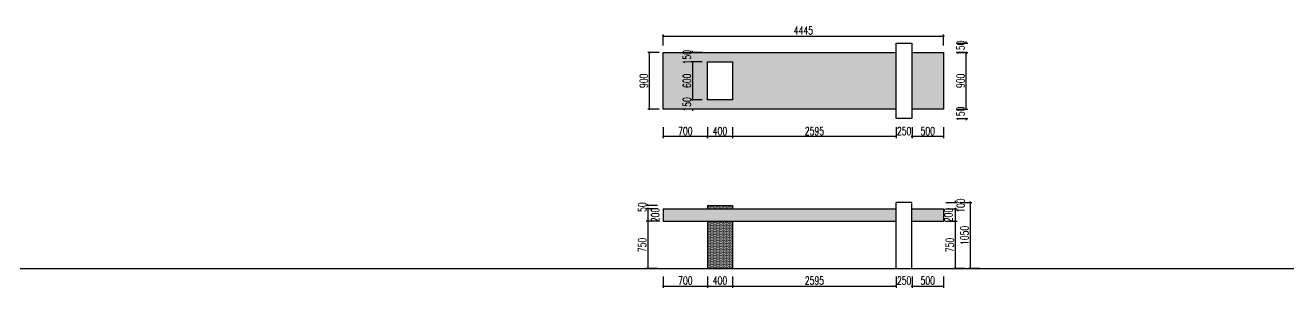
# Model space of a CAD drawing. Header units: millimetres. Extents: x 5625199 to 7433318, y -3316392 to -2552493.
# Drawn here: x 5970955 to 5990998, y -2700034 to -2695862 of the extents above; entities that cross this region are included whole.
import ezdxf

# ---------------------------------------------------------------- set-up
doc = ezdxf.new("R2010")
doc.units = ezdxf.units.MM
doc.header["$PDMODE"] = 35
doc.header["$PDSIZE"] = -10
doc.layers.add('155', color=155, linetype='Continuous')
doc.layers.add('PL-活动家具', color=15, linetype='Continuous')
doc.styles.add('标注-尺寸', font='simplex.shx', dxfattribs={"width": 0.7})
doc.dimstyles.new('MS55', dxfattribs={"dimscale": 0, "dimtxt": 5, "dimasz": 1, "dimexe": 1, "dimexo": 0.8, "dimgap": 1, "dimtad": 1, "dimdec": 0, "dimrnd": 5, "dimdsep": 46, "dimtxsty": '标注-尺寸', "dimblk": 'ARCHTICK', "dimcen": 0, "dimdle": 0.5, "dimclrd": 256, "dimclre": 256, "dimclrt": 50, "dimadec": 0, "dimazin": 0, "dimtfac": 1, "dimtdec": 0, "dimtix": 1, "dimtofl": 0, "dimtmove": 2, "dimatfit": 3, "dimldrblk": 'jt2', "dimfxl": 6, "dimfxlon": 1, "dimtvp": 1, "dimtolj": 1, "dimtzin": 0, "dimarcsym": 0})

# ---------------------------------------------------------------- blocks, each defined once
blk = doc.blocks.new('_ArchTick')
at = {"color": 0, "linetype": 'ByBlock', "const_width": 0.4}
blk.add_lwpolyline([(-0.5, -0.5), (0.5, 0.5)], dxfattribs=at)
blk = doc.blocks.new('*D1007')
at = {"layer": '155', "lineweight": -2, "ltscale": 500, "transparency": 16777216}
for p, q in [((5981064, -2700009), (5981789, -2700009)), ((5981076, -2699857), (5981076, -2700034)), ((5981776, -2699857), (5981776, -2700034))]:
    blk.add_line(p, q, dxfattribs=at)
at = {"layer": 'Defpoints', "color": 0, "transparency": 16777216}
for p in [(5981076, -2698978), (5981776, -2698978), (5981776, -2700009)]:
    blk.add_point(p, dxfattribs=at)
at = {"layer": '155', "linetype": 'ByBlock', "lineweight": -2, "transparency": 16777216, "xscale": 25.38238721124039, "yscale": 25.38238721124039, "zscale": 25.38238721124039, "rotation": 180}
blk.add_blockref('_ArchTick', (5981076, -2700009), dxfattribs=at)
at = {"layer": '155', "linetype": 'ByBlock', "lineweight": -2, "transparency": 16777216, "xscale": 25.38238721124039, "yscale": 25.38238721124039, "zscale": 25.38238721124039}
blk.add_blockref('_ArchTick', (5981776, -2700009), dxfattribs=at)
at = {"layer": '155', "color": 50, "ltscale": 500, "transparency": 16777216, "insert": (5981426, -2699920), "char_height": 126.9, "attachment_point": 5, "style": '标注-尺寸'}
blk.add_mtext('\\A1;700', dxfattribs=at)
blk = doc.blocks.new('jt2')
at = {"ltscale": 0.1}
blk.add_line((0, 0), (-1, 0), dxfattribs=at)
at = {"color": 6, "ltscale": 0.1}
blk.add_lwpolyline([(-1.22, 1.26), (-0.72, 1.5), (0.02, 0), (-0.72, -1.5), (-1.22, -1.26), (0, 0), (-1.22, 1.26)], dxfattribs=at)
blk = doc.blocks.new('*D1008')
at = {"layer": '155', "lineweight": -2, "ltscale": 500, "transparency": 16777216}
for p, q in [((5981764, -2700009), (5982189, -2700009)), ((5981776, -2699857), (5981776, -2700034)), ((5982176, -2699857), (5982176, -2700034))]:
    blk.add_line(p, q, dxfattribs=at)
at = {"layer": 'Defpoints', "color": 0, "transparency": 16777216}
for p in [(5981776, -2698978), (5982176, -2699728), (5982176, -2700009)]:
    blk.add_point(p, dxfattribs=at)
at = {"layer": '155', "linetype": 'ByBlock', "lineweight": -2, "transparency": 16777216, "xscale": 25.38238721124039, "yscale": 25.38238721124039, "zscale": 25.38238721124039, "rotation": 180}
blk.add_blockref('_ArchTick', (5981776, -2700009), dxfattribs=at)
at = {"layer": '155', "linetype": 'ByBlock', "lineweight": -2, "transparency": 16777216, "xscale": 25.38238721124039, "yscale": 25.38238721124039, "zscale": 25.38238721124039}
blk.add_blockref('_ArchTick', (5982176, -2700009), dxfattribs=at)
at = {"layer": '155', "color": 50, "ltscale": 500, "transparency": 16777216, "insert": (5981976, -2699920), "char_height": 126.9, "attachment_point": 5, "style": '标注-尺寸'}
blk.add_mtext('\\A1;400', dxfattribs=at)
blk = doc.blocks.new('*D1009')
at = {"layer": '155', "lineweight": -2, "ltscale": 500, "transparency": 16777216}
for p, q in [((5982164, -2700009), (5984784, -2700009)), ((5982176, -2699857), (5982176, -2700034)), ((5984772, -2699857), (5984772, -2700034))]:
    blk.add_line(p, q, dxfattribs=at)
at = {"layer": 'Defpoints', "color": 0, "transparency": 16777216}
for p in [(5982176, -2699728), (5984772, -2699728), (5984772, -2700009)]:
    blk.add_point(p, dxfattribs=at)
at = {"layer": '155', "linetype": 'ByBlock', "lineweight": -2, "transparency": 16777216, "xscale": 25.38238721124039, "yscale": 25.38238721124039, "zscale": 25.38238721124039, "rotation": 180}
blk.add_blockref('_ArchTick', (5982176, -2700009), dxfattribs=at)
at = {"layer": '155', "linetype": 'ByBlock', "lineweight": -2, "transparency": 16777216, "xscale": 25.38238721124039, "yscale": 25.38238721124039, "zscale": 25.38238721124039}
blk.add_blockref('_ArchTick', (5984772, -2700009), dxfattribs=at)
at = {"layer": '155', "color": 50, "ltscale": 500, "transparency": 16777216, "insert": (5983474, -2699920), "char_height": 126.9, "attachment_point": 5, "style": '标注-尺寸'}
blk.add_mtext('\\A1;2595', dxfattribs=at)
blk = doc.blocks.new('*D1010')
at = {"layer": '155', "lineweight": -2, "ltscale": 500, "transparency": 16777216}
for p, q in [((5984772, -2700009), (5984746, -2700009)), ((5984772, -2699857), (5984772, -2700034)), ((5985022, -2699857), (5985022, -2700034)), ((5985022, -2700009), (5985047, -2700009))]:
    blk.add_line(p, q, dxfattribs=at)
at = {"layer": 'Defpoints', "color": 0, "transparency": 16777216}
for p in [(5984772, -2699728), (5985022, -2699728), (5985022, -2700009)]:
    blk.add_point(p, dxfattribs=at)
at = {"layer": '155', "linetype": 'ByBlock', "lineweight": -2, "transparency": 16777216, "xscale": 25.38238721124039, "yscale": 25.38238721124039, "zscale": 25.38238721124039}
blk.add_blockref('_ArchTick', (5984772, -2700009), dxfattribs=at)
at = {"layer": '155', "linetype": 'ByBlock', "lineweight": -2, "transparency": 16777216, "xscale": 25.38238721124039, "yscale": 25.38238721124039, "zscale": 25.38238721124039, "rotation": 180}
blk.add_blockref('_ArchTick', (5985022, -2700009), dxfattribs=at)
at = {"layer": '155', "color": 50, "ltscale": 500, "transparency": 16777216, "insert": (5984897, -2699920), "char_height": 126.9, "attachment_point": 5, "style": '标注-尺寸'}
blk.add_mtext('\\A1;250', dxfattribs=at)
blk = doc.blocks.new('*D1011')
at = {"layer": '155', "lineweight": -2, "ltscale": 500, "transparency": 16777216}
for p, q in [((5985009, -2700009), (5985534, -2700009)), ((5985022, -2699857), (5985022, -2700034)), ((5985522, -2699857), (5985522, -2700034))]:
    blk.add_line(p, q, dxfattribs=at)
at = {"layer": 'Defpoints', "color": 0, "transparency": 16777216}
for p in [(5985522, -2698978), (5985022, -2699728), (5985522, -2700009)]:
    blk.add_point(p, dxfattribs=at)
at = {"layer": '155', "linetype": 'ByBlock', "lineweight": -2, "transparency": 16777216, "xscale": 25.38238721124039, "yscale": 25.38238721124039, "zscale": 25.38238721124039, "rotation": 180}
blk.add_blockref('_ArchTick', (5985022, -2700009), dxfattribs=at)
at = {"layer": '155', "linetype": 'ByBlock', "lineweight": -2, "transparency": 16777216, "xscale": 25.38238721124039, "yscale": 25.38238721124039, "zscale": 25.38238721124039}
blk.add_blockref('_ArchTick', (5985522, -2700009), dxfattribs=at)
at = {"layer": '155', "color": 50, "ltscale": 500, "transparency": 16777216, "insert": (5985272, -2699920), "char_height": 126.9, "attachment_point": 5, "style": '标注-尺寸'}
blk.add_mtext('\\A1;500', dxfattribs=at)
blk = doc.blocks.new('*D1012')
at = {"layer": '155', "lineweight": -2, "ltscale": 500, "transparency": 16777216}
for p, q in [((5985559, -2698978), (5985737, -2698978)), ((5985712, -2699741), (5985712, -2698965)), ((5985864, -2699728), (5985686, -2699728))]:
    blk.add_line(p, q, dxfattribs=at)
at = {"layer": 'Defpoints', "color": 0, "transparency": 16777216}
for p in [(5985272, -2698978), (5985712, -2698978), (5994614, -2699728)]:
    blk.add_point(p, dxfattribs=at)
at = {"layer": '155', "linetype": 'ByBlock', "lineweight": -2, "transparency": 16777216, "xscale": 25.38238721124039, "yscale": 25.38238721124039, "zscale": 25.38238721124039}
for p, rotation in [((5985712, -2698978), 90), ((5985712, -2699728), 270)]:
    blk.add_blockref('_ArchTick', p, dxfattribs=dict(at, rotation=rotation))
at = {"layer": '155', "color": 50, "ltscale": 500, "transparency": 16777216, "insert": (5985623, -2699353), "char_height": 126.9, "attachment_point": 5, "rotation": 90, "style": '标注-尺寸'}
blk.add_mtext('\\A1;750', dxfattribs=at)
blk = doc.blocks.new('*D1013')
at = {"layer": '155', "lineweight": -2, "ltscale": 500, "transparency": 16777216}
for p, q in [((5985559, -2698778), (5985737, -2698778)), ((5985712, -2698991), (5985712, -2698765)), ((5985559, -2698978), (5985737, -2698978))]:
    blk.add_line(p, q, dxfattribs=at)
at = {"layer": 'Defpoints', "color": 0, "transparency": 16777216}
for p in [(5985522, -2698778), (5985712, -2698778), (5985272, -2698978)]:
    blk.add_point(p, dxfattribs=at)
at = {"layer": '155', "linetype": 'ByBlock', "lineweight": -2, "transparency": 16777216, "xscale": 25.38238721124039, "yscale": 25.38238721124039, "zscale": 25.38238721124039}
for p, rotation in [((5985712, -2698778), 90), ((5985712, -2698978), 270)]:
    blk.add_blockref('_ArchTick', p, dxfattribs=dict(at, rotation=rotation))
at = {"layer": '155', "color": 50, "ltscale": 500, "transparency": 16777216, "insert": (5985600, -2698878), "char_height": 126.9, "attachment_point": 5, "rotation": 90, "style": '标注-尺寸'}
blk.add_mtext('\\A1;200', dxfattribs=at)
blk = doc.blocks.new('*D1014')
at = {"layer": '155', "lineweight": -2, "ltscale": 500, "transparency": 16777216}
for p, q in [((5985559, -2698678), (5985737, -2698678)), ((5985559, -2698778), (5985737, -2698778)), ((5985712, -2698678), (5985712, -2698653)), ((5985712, -2698778), (5985712, -2698803))]:
    blk.add_line(p, q, dxfattribs=at)
at = {"layer": 'Defpoints', "color": 0, "transparency": 16777216}
for p in [(5985022, -2698678), (5985522, -2698778), (5985712, -2698678)]:
    blk.add_point(p, dxfattribs=at)
at = {"layer": '155', "linetype": 'ByBlock', "lineweight": -2, "transparency": 16777216, "xscale": 25.38238721124039, "yscale": 25.38238721124039, "zscale": 25.38238721124039}
for p, rotation in [((5985712, -2698678), 270), ((5985712, -2698778), 90)]:
    blk.add_blockref('_ArchTick', p, dxfattribs=dict(at, rotation=rotation))
at = {"layer": '155', "color": 50, "ltscale": 500, "transparency": 16777216, "insert": (5985794, -2698728), "char_height": 126.9, "attachment_point": 5, "rotation": 90, "style": '标注-尺寸'}
blk.add_mtext('\\A1;100', dxfattribs=at)
blk = doc.blocks.new('*D1015')
at = {"layer": '155', "lineweight": -2, "ltscale": 500, "transparency": 16777216}
for p, q in [((5985793, -2698678), (5985970, -2698678)), ((5985945, -2698665), (5985945, -2699741)), ((5986097, -2699728), (5985919, -2699728))]:
    blk.add_line(p, q, dxfattribs=at)
at = {"layer": 'Defpoints', "color": 0, "transparency": 16777216}
for p in [(5985022, -2698678), (5985945, -2699728), (5994707, -2699728)]:
    blk.add_point(p, dxfattribs=at)
at = {"layer": '155', "linetype": 'ByBlock', "lineweight": -2, "transparency": 16777216, "xscale": 25.38238721124039, "yscale": 25.38238721124039, "zscale": 25.38238721124039}
for p, rotation in [((5985945, -2698678), 90), ((5985945, -2699728), 270)]:
    blk.add_blockref('_ArchTick', p, dxfattribs=dict(at, rotation=rotation))
at = {"layer": '155', "color": 50, "ltscale": 500, "transparency": 16777216, "insert": (5985856, -2699203), "char_height": 126.9, "attachment_point": 5, "rotation": 90, "style": '标注-尺寸'}
blk.add_mtext('\\A1;1050', dxfattribs=at)
blk = doc.blocks.new('*D1016')
at = {"layer": '155', "lineweight": -2, "ltscale": 500, "transparency": 16777216}
for p, q in [((5980983, -2698728), (5980806, -2698728)), ((5980983, -2698778), (5980806, -2698778)), ((5980831, -2698728), (5980831, -2698703)), ((5980831, -2698778), (5980831, -2698803))]:
    blk.add_line(p, q, dxfattribs=at)
at = {"layer": 'Defpoints', "color": 0, "transparency": 16777216}
for p in [(5980831, -2698778), (5981776, -2698728), (5981776, -2698778)]:
    blk.add_point(p, dxfattribs=at)
at = {"layer": '155', "linetype": 'ByBlock', "lineweight": -2, "transparency": 16777216, "xscale": 25.38238721124039, "yscale": 25.38238721124039, "zscale": 25.38238721124039}
for p, rotation in [((5980831, -2698728), 270), ((5980831, -2698778), 90)]:
    blk.add_blockref('_ArchTick', p, dxfattribs=dict(at, rotation=rotation))
at = {"layer": '155', "color": 50, "ltscale": 500, "transparency": 16777216, "insert": (5980742, -2698753), "char_height": 126.9, "attachment_point": 5, "rotation": 90, "style": '标注-尺寸'}
blk.add_mtext('\\A1;50', dxfattribs=at)
blk = doc.blocks.new('*D1017')
at = {"layer": '155', "lineweight": -2, "ltscale": 500, "transparency": 16777216}
for p, q in [((5980983, -2698778), (5980806, -2698778)), ((5980831, -2698765), (5980831, -2698991)), ((5980983, -2698978), (5980806, -2698978))]:
    blk.add_line(p, q, dxfattribs=at)
at = {"layer": 'Defpoints', "color": 0, "transparency": 16777216}
for p in [(5981776, -2698778), (5980831, -2698978), (5981176, -2698978)]:
    blk.add_point(p, dxfattribs=at)
at = {"layer": '155', "linetype": 'ByBlock', "lineweight": -2, "transparency": 16777216, "xscale": 25.38238721124039, "yscale": 25.38238721124039, "zscale": 25.38238721124039}
for p, rotation in [((5980831, -2698778), 90), ((5980831, -2698978), 270)]:
    blk.add_blockref('_ArchTick', p, dxfattribs=dict(at, rotation=rotation))
at = {"layer": '155', "color": 50, "ltscale": 500, "transparency": 16777216, "insert": (5980950, -2698878), "char_height": 126.9, "attachment_point": 5, "rotation": 90, "style": '标注-尺寸'}
blk.add_mtext('\\A1;200', dxfattribs=at)
blk = doc.blocks.new('*D1018')
at = {"layer": '155', "lineweight": -2, "ltscale": 500, "transparency": 16777216}
for p, q in [((5980983, -2698978), (5980806, -2698978)), ((5980831, -2698965), (5980831, -2699741)), ((5980983, -2699728), (5980806, -2699728))]:
    blk.add_line(p, q, dxfattribs=at)
at = {"layer": 'Defpoints', "color": 0, "transparency": 16777216}
for p in [(5981176, -2698978), (5980831, -2699728), (5981176, -2699728)]:
    blk.add_point(p, dxfattribs=at)
at = {"layer": '155', "linetype": 'ByBlock', "lineweight": -2, "transparency": 16777216, "xscale": 25.38238721124039, "yscale": 25.38238721124039, "zscale": 25.38238721124039}
for p, rotation in [((5980831, -2698978), 90), ((5980831, -2699728), 270)]:
    blk.add_blockref('_ArchTick', p, dxfattribs=dict(at, rotation=rotation))
at = {"layer": '155', "color": 50, "ltscale": 500, "transparency": 16777216, "insert": (5980742, -2699353), "char_height": 126.9, "attachment_point": 5, "rotation": 90, "style": '标注-尺寸'}
blk.add_mtext('\\A1;750', dxfattribs=at)
blk = doc.blocks.new('*D1019')
at = {"layer": '155', "lineweight": -2, "ltscale": 500, "transparency": 16777216}
for p, q in [((5985730, -2697195), (5985908, -2697195)), ((5985882, -2697195), (5985882, -2697170)), ((5985730, -2697345), (5985908, -2697345)), ((5985882, -2697345), (5985882, -2697371))]:
    blk.add_line(p, q, dxfattribs=at)
at = {"layer": 'Defpoints', "color": 0, "transparency": 16777216}
for p in [(5985022, -2697195), (5985882, -2697195), (5985022, -2697345)]:
    blk.add_point(p, dxfattribs=at)
at = {"layer": '155', "linetype": 'ByBlock', "lineweight": -2, "transparency": 16777216, "xscale": 25.38238721124039, "yscale": 25.38238721124039, "zscale": 25.38238721124039}
for p, rotation in [((5985882, -2697195), 270), ((5985882, -2697345), 90)]:
    blk.add_blockref('_ArchTick', p, dxfattribs=dict(at, rotation=rotation))
at = {"layer": '155', "color": 50, "ltscale": 500, "transparency": 16777216, "insert": (5985793, -2697270), "char_height": 126.9, "attachment_point": 5, "rotation": 90, "style": '标注-尺寸'}
blk.add_mtext('\\A1;150', dxfattribs=at)
blk = doc.blocks.new('*D1020')
at = {"layer": '155', "lineweight": -2, "ltscale": 500, "transparency": 16777216}
for p, q in [((5985730, -2696295), (5985908, -2696295)), ((5985882, -2697208), (5985882, -2696283)), ((5985730, -2697195), (5985908, -2697195))]:
    blk.add_line(p, q, dxfattribs=at)
at = {"layer": 'Defpoints', "color": 0, "transparency": 16777216}
for p in [(5985522, -2696295), (5985882, -2696295), (5985022, -2697195)]:
    blk.add_point(p, dxfattribs=at)
at = {"layer": '155', "linetype": 'ByBlock', "lineweight": -2, "transparency": 16777216, "xscale": 25.38238721124039, "yscale": 25.38238721124039, "zscale": 25.38238721124039}
for p, rotation in [((5985882, -2696295), 90), ((5985882, -2697195), 270)]:
    blk.add_blockref('_ArchTick', p, dxfattribs=dict(at, rotation=rotation))
at = {"layer": '155', "color": 50, "ltscale": 500, "transparency": 16777216, "insert": (5985793, -2696745), "char_height": 126.9, "attachment_point": 5, "rotation": 90, "style": '标注-尺寸'}
blk.add_mtext('\\A1;900', dxfattribs=at)
blk = doc.blocks.new('*D1021')
at = {"layer": '155', "lineweight": -2, "ltscale": 500, "transparency": 16777216}
for p, q in [((5985730, -2696145), (5985908, -2696145)), ((5985882, -2696145), (5985882, -2696120)), ((5985730, -2696295), (5985908, -2696295)), ((5985882, -2696295), (5985882, -2696321))]:
    blk.add_line(p, q, dxfattribs=at)
at = {"layer": 'Defpoints', "color": 0, "transparency": 16777216}
for p in [(5985022, -2696145), (5985882, -2696145), (5985522, -2696295)]:
    blk.add_point(p, dxfattribs=at)
at = {"layer": '155', "linetype": 'ByBlock', "lineweight": -2, "transparency": 16777216, "xscale": 25.38238721124039, "yscale": 25.38238721124039, "zscale": 25.38238721124039}
for p, rotation in [((5985882, -2696145), 270), ((5985882, -2696295), 90)]:
    blk.add_blockref('_ArchTick', p, dxfattribs=dict(at, rotation=rotation))
at = {"layer": '155', "color": 50, "ltscale": 500, "transparency": 16777216, "insert": (5985793, -2696220), "char_height": 126.9, "attachment_point": 5, "rotation": 90, "style": '标注-尺寸'}
blk.add_mtext('\\A1;150', dxfattribs=at)
blk = doc.blocks.new('*D1022')
at = {"layer": '155', "lineweight": -2, "ltscale": 500, "transparency": 16777216}
for p, q in [((5985534, -2697632), (5985009, -2697632)), ((5985022, -2697480), (5985022, -2697658)), ((5985522, -2697480), (5985522, -2697658))]:
    blk.add_line(p, q, dxfattribs=at)
at = {"layer": 'Defpoints', "color": 0, "transparency": 16777216}
for p in [(5985022, -2697195), (5985522, -2697195), (5985022, -2697632)]:
    blk.add_point(p, dxfattribs=at)
at = {"layer": '155', "linetype": 'ByBlock', "lineweight": -2, "transparency": 16777216, "xscale": 25.38238721124039, "yscale": 25.38238721124039, "zscale": 25.38238721124039, "rotation": 180}
blk.add_blockref('_ArchTick', (5985022, -2697632), dxfattribs=at)
at = {"layer": '155', "linetype": 'ByBlock', "lineweight": -2, "transparency": 16777216, "xscale": 25.38238721124039, "yscale": 25.38238721124039, "zscale": 25.38238721124039}
blk.add_blockref('_ArchTick', (5985522, -2697632), dxfattribs=at)
at = {"layer": '155', "color": 50, "ltscale": 500, "transparency": 16777216, "insert": (5985272, -2697544), "char_height": 126.9, "attachment_point": 5, "style": '标注-尺寸'}
blk.add_mtext('\\A1;500', dxfattribs=at)
blk = doc.blocks.new('*D1023')
at = {"layer": '155', "lineweight": -2, "ltscale": 500, "transparency": 16777216}
for p, q in [((5984772, -2697632), (5984746, -2697632)), ((5984772, -2697480), (5984772, -2697658)), ((5985022, -2697480), (5985022, -2697658)), ((5985022, -2697632), (5985047, -2697632))]:
    blk.add_line(p, q, dxfattribs=at)
at = {"layer": 'Defpoints', "color": 0, "transparency": 16777216}
for p in [(5985022, -2697195), (5984772, -2697345), (5984772, -2697632)]:
    blk.add_point(p, dxfattribs=at)
at = {"layer": '155', "linetype": 'ByBlock', "lineweight": -2, "transparency": 16777216, "xscale": 25.38238721124039, "yscale": 25.38238721124039, "zscale": 25.38238721124039}
blk.add_blockref('_ArchTick', (5984772, -2697632), dxfattribs=at)
at = {"layer": '155', "linetype": 'ByBlock', "lineweight": -2, "transparency": 16777216, "xscale": 25.38238721124039, "yscale": 25.38238721124039, "zscale": 25.38238721124039, "rotation": 180}
blk.add_blockref('_ArchTick', (5985022, -2697632), dxfattribs=at)
at = {"layer": '155', "color": 50, "ltscale": 500, "transparency": 16777216, "insert": (5984897, -2697544), "char_height": 126.9, "attachment_point": 5, "style": '标注-尺寸'}
blk.add_mtext('\\A1;250', dxfattribs=at)
blk = doc.blocks.new('*D1024')
at = {"layer": '155', "lineweight": -2, "ltscale": 500, "transparency": 16777216}
for p, q in [((5984784, -2697632), (5982164, -2697632)), ((5982176, -2697480), (5982176, -2697658)), ((5984772, -2697480), (5984772, -2697658))]:
    blk.add_line(p, q, dxfattribs=at)
at = {"layer": 'Defpoints', "color": 0, "transparency": 16777216}
for p in [(5982176, -2697045), (5984772, -2697345), (5982176, -2697632)]:
    blk.add_point(p, dxfattribs=at)
at = {"layer": '155', "linetype": 'ByBlock', "lineweight": -2, "transparency": 16777216, "xscale": 25.38238721124039, "yscale": 25.38238721124039, "zscale": 25.38238721124039, "rotation": 180}
blk.add_blockref('_ArchTick', (5982176, -2697632), dxfattribs=at)
at = {"layer": '155', "linetype": 'ByBlock', "lineweight": -2, "transparency": 16777216, "xscale": 25.38238721124039, "yscale": 25.38238721124039, "zscale": 25.38238721124039}
blk.add_blockref('_ArchTick', (5984772, -2697632), dxfattribs=at)
at = {"layer": '155', "color": 50, "ltscale": 500, "transparency": 16777216, "insert": (5983474, -2697544), "char_height": 126.9, "attachment_point": 5, "style": '标注-尺寸'}
blk.add_mtext('\\A1;2595', dxfattribs=at)
blk = doc.blocks.new('*D1025')
at = {"layer": '155', "lineweight": -2, "ltscale": 500, "transparency": 16777216}
for p, q in [((5982189, -2697632), (5981764, -2697632)), ((5981776, -2697480), (5981776, -2697658)), ((5982176, -2697480), (5982176, -2697658))]:
    blk.add_line(p, q, dxfattribs=at)
at = {"layer": 'Defpoints', "color": 0, "transparency": 16777216}
for p in [(5981776, -2697045), (5982176, -2697045), (5981776, -2697632)]:
    blk.add_point(p, dxfattribs=at)
at = {"layer": '155', "linetype": 'ByBlock', "lineweight": -2, "transparency": 16777216, "xscale": 25.38238721124039, "yscale": 25.38238721124039, "zscale": 25.38238721124039, "rotation": 180}
blk.add_blockref('_ArchTick', (5981776, -2697632), dxfattribs=at)
at = {"layer": '155', "linetype": 'ByBlock', "lineweight": -2, "transparency": 16777216, "xscale": 25.38238721124039, "yscale": 25.38238721124039, "zscale": 25.38238721124039}
blk.add_blockref('_ArchTick', (5982176, -2697632), dxfattribs=at)
at = {"layer": '155', "color": 50, "ltscale": 500, "transparency": 16777216, "insert": (5981976, -2697544), "char_height": 126.9, "attachment_point": 5, "style": '标注-尺寸'}
blk.add_mtext('\\A1;400', dxfattribs=at)
blk = doc.blocks.new('*D1026')
at = {"layer": '155', "lineweight": -2, "ltscale": 500, "transparency": 16777216}
for p, q in [((5981789, -2697632), (5981064, -2697632)), ((5981076, -2697480), (5981076, -2697658)), ((5981776, -2697480), (5981776, -2697658))]:
    blk.add_line(p, q, dxfattribs=at)
at = {"layer": 'Defpoints', "color": 0, "transparency": 16777216}
for p in [(5981076, -2697195), (5981776, -2697045), (5981076, -2697632)]:
    blk.add_point(p, dxfattribs=at)
at = {"layer": '155', "linetype": 'ByBlock', "lineweight": -2, "transparency": 16777216, "xscale": 25.38238721124039, "yscale": 25.38238721124039, "zscale": 25.38238721124039, "rotation": 180}
blk.add_blockref('_ArchTick', (5981076, -2697632), dxfattribs=at)
at = {"layer": '155', "linetype": 'ByBlock', "lineweight": -2, "transparency": 16777216, "xscale": 25.38238721124039, "yscale": 25.38238721124039, "zscale": 25.38238721124039}
blk.add_blockref('_ArchTick', (5981776, -2697632), dxfattribs=at)
at = {"layer": '155', "color": 50, "ltscale": 500, "transparency": 16777216, "insert": (5981426, -2697544), "char_height": 126.9, "attachment_point": 5, "style": '标注-尺寸'}
blk.add_mtext('\\A1;700', dxfattribs=at)
blk = doc.blocks.new('*D1027')
at = {"layer": '155', "lineweight": -2, "ltscale": 500, "transparency": 16777216}
for p, q in [((5981693, -2696295), (5981515, -2696295)), ((5981540, -2696295), (5981540, -2696270)), ((5981693, -2696445), (5981515, -2696445)), ((5981540, -2696445), (5981540, -2696471))]:
    blk.add_line(p, q, dxfattribs=at)
at = {"layer": 'Defpoints', "color": 0, "transparency": 16777216}
for p in [(5981928, -2696295), (5981540, -2696445), (5981928, -2696445)]:
    blk.add_point(p, dxfattribs=at)
at = {"layer": '155', "linetype": 'ByBlock', "lineweight": -2, "transparency": 16777216, "xscale": 25.38238721124039, "yscale": 25.38238721124039, "zscale": 25.38238721124039}
for p, rotation in [((5981540, -2696295), 270), ((5981540, -2696445), 90)]:
    blk.add_blockref('_ArchTick', p, dxfattribs=dict(at, rotation=rotation))
at = {"layer": '155', "color": 50, "ltscale": 500, "transparency": 16777216, "insert": (5981452, -2696370), "char_height": 126.9, "attachment_point": 5, "rotation": 90, "style": '标注-尺寸'}
blk.add_mtext('\\A1;150', dxfattribs=at)
blk = doc.blocks.new('*D1028')
at = {"layer": '155', "lineweight": -2, "ltscale": 500, "transparency": 16777216}
for p, q in [((5981693, -2696445), (5981515, -2696445)), ((5981540, -2696433), (5981540, -2697058)), ((5981693, -2697045), (5981515, -2697045))]:
    blk.add_line(p, q, dxfattribs=at)
at = {"layer": 'Defpoints', "color": 0, "transparency": 16777216}
for p in [(5981928, -2696445), (5981540, -2697045), (5981976, -2697045)]:
    blk.add_point(p, dxfattribs=at)
at = {"layer": '155', "linetype": 'ByBlock', "lineweight": -2, "transparency": 16777216, "xscale": 25.38238721124039, "yscale": 25.38238721124039, "zscale": 25.38238721124039}
for p, rotation in [((5981540, -2696445), 90), ((5981540, -2697045), 270)]:
    blk.add_blockref('_ArchTick', p, dxfattribs=dict(at, rotation=rotation))
at = {"layer": '155', "color": 50, "ltscale": 500, "transparency": 16777216, "insert": (5981452, -2696745), "char_height": 126.9, "attachment_point": 5, "rotation": 90, "style": '标注-尺寸'}
blk.add_mtext('\\A1;600', dxfattribs=at)
blk = doc.blocks.new('*D1029')
at = {"layer": '155', "lineweight": -2, "ltscale": 500, "transparency": 16777216}
for p, q in [((5981540, -2697045), (5981540, -2697020)), ((5981693, -2697045), (5981515, -2697045)), ((5981693, -2697195), (5981515, -2697195)), ((5981540, -2697195), (5981540, -2697221))]:
    blk.add_line(p, q, dxfattribs=at)
at = {"layer": 'Defpoints', "color": 0, "transparency": 16777216}
for p in [(5981540, -2697195), (5981976, -2697045), (5981976, -2697195)]:
    blk.add_point(p, dxfattribs=at)
at = {"layer": '155', "linetype": 'ByBlock', "lineweight": -2, "transparency": 16777216, "xscale": 25.38238721124039, "yscale": 25.38238721124039, "zscale": 25.38238721124039}
for p, rotation in [((5981540, -2697045), 270), ((5981540, -2697195), 90)]:
    blk.add_blockref('_ArchTick', p, dxfattribs=dict(at, rotation=rotation))
at = {"layer": '155', "color": 50, "ltscale": 500, "transparency": 16777216, "insert": (5981452, -2697120), "char_height": 126.9, "attachment_point": 5, "rotation": 90, "style": '标注-尺寸'}
blk.add_mtext('\\A1;150', dxfattribs=at)
blk = doc.blocks.new('*D1030')
at = {"layer": '155', "lineweight": -2, "ltscale": 500, "transparency": 16777216}
for p, q in [((5981009, -2696295), (5980831, -2696295)), ((5980856, -2697208), (5980856, -2696283)), ((5981009, -2697195), (5980831, -2697195))]:
    blk.add_line(p, q, dxfattribs=at)
at = {"layer": 'Defpoints', "color": 0, "transparency": 16777216}
for p in [(5980856, -2696295), (5981176, -2696295), (5981176, -2697195)]:
    blk.add_point(p, dxfattribs=at)
at = {"layer": '155', "linetype": 'ByBlock', "lineweight": -2, "transparency": 16777216, "xscale": 25.38238721124039, "yscale": 25.38238721124039, "zscale": 25.38238721124039}
for p, rotation in [((5980856, -2696295), 90), ((5980856, -2697195), 270)]:
    blk.add_blockref('_ArchTick', p, dxfattribs=dict(at, rotation=rotation))
at = {"layer": '155', "color": 50, "ltscale": 500, "transparency": 16777216, "insert": (5980767, -2696745), "char_height": 126.9, "attachment_point": 5, "rotation": 90, "style": '标注-尺寸'}
blk.add_mtext('\\A1;900', dxfattribs=at)
blk = doc.blocks.new('*D1031')
at = {"layer": '155', "lineweight": -2, "ltscale": 500, "transparency": 16777216}
for p, q in [((5981076, -2696186), (5981076, -2696008)), ((5985522, -2696186), (5985522, -2696008)), ((5981064, -2696034), (5985534, -2696034))]:
    blk.add_line(p, q, dxfattribs=at)
at = {"layer": 'Defpoints', "color": 0, "transparency": 16777216}
for p in [(5985522, -2696034), (5981076, -2696295), (5985522, -2696295)]:
    blk.add_point(p, dxfattribs=at)
at = {"layer": '155', "linetype": 'ByBlock', "lineweight": -2, "transparency": 16777216, "xscale": 25.38238721124039, "yscale": 25.38238721124039, "zscale": 25.38238721124039, "rotation": 180}
blk.add_blockref('_ArchTick', (5981076, -2696034), dxfattribs=at)
at = {"layer": '155', "linetype": 'ByBlock', "lineweight": -2, "transparency": 16777216, "xscale": 25.38238721124039, "yscale": 25.38238721124039, "zscale": 25.38238721124039}
blk.add_blockref('_ArchTick', (5985522, -2696034), dxfattribs=at)
at = {"layer": '155', "color": 50, "ltscale": 500, "transparency": 16777216, "insert": (5983299, -2695945), "char_height": 126.9, "attachment_point": 5, "style": '标注-尺寸'}
blk.add_mtext('\\A1;4445', dxfattribs=at)

msp = doc.modelspace()

# ---------------------------------------------------------------- hatches: boundary and pattern name
at = {"layer": '155', "ltscale": 500}
h = msp.add_hatch(dxfattribs=at)
h.set_pattern_fill('木纹03', color=250, scale=100, angle=45)
h.set_pattern_definition([(45, (273424.04, -420374.53), (4e-14, 282.8427125), [10, -190]), (135, (273431.1, -420268.46), (-282.8427125, 4e-14), [20, -180]), (90, (273416.97, -420310.89), (-141.42, 141.42), [14.14, -42.42, 14.14, -28.28, 99, -85]), (90, (273424.04, -420388.67), (-141.4213562, 141.4213562), [14.142, -28.284, 14.142, -226.2]), (90, (273459.4, -420325.03), (-141.4213562, 141.4213562), [14.142, -268.7007124]), (90, (273480.6, -420317.96), (-141.4213562, 141.4213562), [14.142, -268.7007124]), (90, (273445.25, -420325.03), (-141.4213562, 141.4213562), [14.142, -268.7007124]), (90, (273431.11, -420325.03), (-141.4213562, 141.4213562), [28.284, -254.5587124]), (90, (273360.4, -420183.61), (-141.4213562, 141.4213562), [28.284, -254.5587124]), (90, (273409.9, -420332.1), (-141.4213562, 141.4213562), [56.568, -226.2747124]), (90, (273395.75, -420332.1), (-141.4213562, 141.4213562), [56.568, -226.2747124]), (90, (273445.25, -420197.75), (-141.4213562, 141.4213562), [56.568, -226.2747124]), (90, (273374.54, -420325.03), (-141.4213562, 141.4213562), [42.4264, -240.4163124]), (90, (273325.04, -420332.1), (-141.4213562, 141.4213562), [42.4264, -240.4163124]), (90, (273353.33, -420332.1), (-141.4213562, 141.4213562), [42.4264, -240.4163124]), (90, (273402.82, -420197.75), (-141.4213562, 141.4213562), [70.71068, -212.1320324]), (90, (273381.61, -420204.82), (-141.4213562, 141.4213562), [70.71068, -212.1320324]), (90, (273431.11, -420226.04), (-141.4213562, 141.4213562), [98.994949, -183.847763]), (71.5650512, (273424.04, -420346.245), (141.4213562, 141.4213563), [22.360678, -424.852916]), (71.5650512, (273409.9, -420275.53), (141.4213562, 141.4213563), [22.360678, -424.852916]), (71.5650512, (273416.97, -420296.75), (141.4213562, 141.4213563), [22.360678, -424.852916]), (71.5650512, (273431.11, -420367.46), (141.4213562, 141.4213563), [44.72136, -402.4922354]), (71.5650512, (273395.75, -420275.53), (141.4213562, 141.4213563), [67.082039, -380.131556]), (71.5650512, (273374.54, -420282.605), (141.4213562, 141.4213563), [89.442719, -357.7708764]), (71.5650512, (273353.33, -420289.68), (141.4213562, 141.4213563), [89.442719, -357.7708764]), (71.5650512, (273289.69, -420268.46), (141.4213562, 141.4213563), [89.442719, -357.7708764]), (71.5650512, (273303.83, -420282.605), (141.4213562, 141.4213563), [111.8034, -335.4101954]), (71.5650512, (273325.04, -420289.68), (141.4213562, 141.4213563), [111.8034, -335.4101954]), (108.4349488, (273431.11, -420296.75), (-141.4213562, 141.4213562), [22.360678, -424.852916]), (108.4349488, (273424.04, -420332.1), (-141.4213562, 141.4213562), [22.360678, -424.852916]), (108.4349488, (273424.04, -420374.53), (-141.4213562, 141.4213562), [44.72136, -402.4922354]), (108.4349488, (273445.25, -420310.89), (-141.4213562, 141.4213562), [44.72136, -402.4922354]), (108.4349488, (273416.97, -420395.74), (-141.4213562, 141.4213562), [67.082039, -380.131556]), (108.4349488, (273402.825, -420409.88), (-141.4213562, 141.4213562), [89.442719, -357.7708764]), (108.4349488, (273523.03, -420275.53), (-141.4213562, 141.4213562), [89.442719, -357.7708764]), (108.4349488, (273459.39, -420310.89), (-141.4213562, 141.4213562), [89.442719, -357.7708764]), (108.4349488, (273501.82, -420296.75), (-141.4213562, 141.4213562), [111.8034, -335.4101954]), (108.4349488, (273480.61, -420303.82), (-141.4213562, 141.4213562), [111.8034, -335.4101954])])
h.paths.add_polyline_path([(5981076.37, -2696295.36), (5981076.37, -2697195.36), (5984771.66, -2697195.36), (5984771.66, -2696295.36)])
h.paths.add_polyline_path([(5985521.66, -2697195.36), (5985521.66, -2696295.36), (5985021.66, -2696295.36), (5985021.66, -2697195.36)])
h.paths.add_polyline_path([(5981776.37, -2697045.36), (5981776.37, -2696445.36), (5982176.37, -2696445.36), (5982176.37, -2697045.36)], flags=16)
h = msp.add_hatch(dxfattribs=at)
h.set_pattern_fill('木纹03', color=250, scale=100, angle=45)
h.set_pattern_definition([(45, (273424.04, -417374.4), (4e-14, 282.8427125), [10, -190]), (135, (273431.1, -417268.33), (-282.8427125, 4e-14), [20, -180]), (90, (273416.97, -417310.76), (-141.42, 141.42), [14.14, -42.42, 14.14, -28.28, 99, -85]), (90, (273424.04, -417388.54), (-141.4213562, 141.4213562), [14.142, -28.284, 14.142, -226.2]), (90, (273459.4, -417324.9), (-141.4213562, 141.4213562), [14.142, -268.7007124]), (90, (273480.6, -417317.83), (-141.4213562, 141.4213562), [14.142, -268.7007124]), (90, (273445.25, -417324.9), (-141.4213562, 141.4213562), [14.142, -268.7007124]), (90, (273431.11, -417324.9), (-141.4213562, 141.4213562), [28.284, -254.5587124]), (90, (273360.4, -417183.48), (-141.4213562, 141.4213562), [28.284, -254.5587124]), (90, (273409.9, -417331.97), (-141.4213562, 141.4213562), [56.568, -226.2747124]), (90, (273395.75, -417331.97), (-141.4213562, 141.4213562), [56.568, -226.2747124]), (90, (273445.25, -417197.62), (-141.4213562, 141.4213562), [56.568, -226.2747124]), (90, (273374.54, -417324.9), (-141.4213562, 141.4213562), [42.4264, -240.4163124]), (90, (273325.04, -417331.97), (-141.4213562, 141.4213562), [42.4264, -240.4163124]), (90, (273353.33, -417331.97), (-141.4213562, 141.4213562), [42.4264, -240.4163124]), (90, (273402.82, -417197.62), (-141.4213562, 141.4213562), [70.71068, -212.1320324]), (90, (273381.61, -417204.7), (-141.4213562, 141.4213562), [70.71068, -212.1320324]), (90, (273431.11, -417225.91), (-141.4213562, 141.4213562), [98.994949, -183.847763]), (71.5650512, (273424.04, -417346.12), (141.4213562, 141.4213563), [22.360678, -424.852916]), (71.5650512, (273409.9, -417275.405), (141.4213562, 141.4213563), [22.360678, -424.852916]), (71.5650512, (273416.97, -417296.62), (141.4213562, 141.4213563), [22.360678, -424.852916]), (71.5650512, (273431.11, -417367.33), (141.4213562, 141.4213563), [44.72136, -402.4922354]), (71.5650512, (273395.75, -417275.405), (141.4213562, 141.4213563), [67.082039, -380.131556]), (71.5650512, (273374.54, -417282.48), (141.4213562, 141.4213563), [89.442719, -357.7708764]), (71.5650512, (273353.33, -417289.55), (141.4213562, 141.4213563), [89.442719, -357.7708764]), (71.5650512, (273289.69, -417268.33), (141.4213562, 141.4213563), [89.442719, -357.7708764]), (71.5650512, (273303.83, -417282.48), (141.4213562, 141.4213563), [111.8034, -335.4101954]), (71.5650512, (273325.04, -417289.55), (141.4213562, 141.4213563), [111.8034, -335.4101954]), (108.4349488, (273431.11, -417296.62), (-141.4213562, 141.4213562), [22.360678, -424.852916]), (108.4349488, (273424.04, -417331.97), (-141.4213562, 141.4213562), [22.360678, -424.852916]), (108.4349488, (273424.04, -417374.4), (-141.4213562, 141.4213562), [44.72136, -402.4922354]), (108.4349488, (273445.25, -417310.76), (-141.4213562, 141.4213562), [44.72136, -402.4922354]), (108.4349488, (273416.97, -417395.61), (-141.4213562, 141.4213562), [67.082039, -380.131556]), (108.4349488, (273402.825, -417409.755), (-141.4213562, 141.4213562), [89.442719, -357.7708764]), (108.4349488, (273523.03, -417275.405), (-141.4213562, 141.4213562), [89.442719, -357.7708764]), (108.4349488, (273459.39, -417310.76), (-141.4213562, 141.4213562), [89.442719, -357.7708764]), (108.4349488, (273501.82, -417296.62), (-141.4213562, 141.4213562), [111.8034, -335.4101954]), (108.4349488, (273480.61, -417303.69), (-141.4213562, 141.4213562), [111.8034, -335.4101954])])
h.paths.add_polyline_path([(5984771.66, -2698778.04), (5982176.37, -2698778.04), (5981776.37, -2698778.04), (5981076.37, -2698778.04), (5981076.37, -2698978.04), (5981776.37, -2698978.04), (5982176.37, -2698978.04), (5984771.66, -2698978.04)])
h.paths.add_polyline_path([(5985521.66, -2698978.04), (5985521.66, -2698778.04), (5985021.66, -2698778.04), (5985021.66, -2698978.04)])
h = msp.add_hatch(dxfattribs=at)
h.set_pattern_fill('DOTS', color=250, scale=12)
h.set_pattern_definition([(0, (273402.825, -417409.755), (9.525, 19.05), [0, -19.05])])
h.paths.add_polyline_path([(5982176.37, -2698978.04), (5981776.37, -2698978.04), (5981776.37, -2699728.04), (5982176.37, -2699728.04)])
h.paths.add_polyline_path([(5982176.37, -2698728.04), (5981776.37, -2698728.04), (5981776.37, -2698778.04), (5982176.37, -2698778.04)])

# ---------------------------------------------------------------- linework, layer by layer
for p, q in [((5981076.37, -2698778.04), (5981076.37, -2698978.04)), ((5981076.37, -2698778.04), (5984771.66, -2698778.04)), ((5981776.37, -2698728.04), (5981776.37, -2698778.04)), ((5981776.37, -2698728.04), (5982176.37, -2698728.04)), ((5982176.37, -2698728.04), (5982176.37, -2698778.04)), ((5984771.66, -2699728.04), (5984771.66, -2698678.04)), ((5985021.66, -2698678.04), (5984771.66, -2698678.04)), ((5985021.66, -2699728.04), (5985021.66, -2698678.04)), ((5985021.66, -2698778.04), (5985521.66, -2698778.04)), ((5985521.66, -2698778.04), (5985521.66, -2698978.04)), ((5981076.37, -2698978.04), (5984771.66, -2698978.04)), ((5981776.37, -2698978.04), (5981776.37, -2699728.04)), ((5982176.37, -2698978.04), (5982176.37, -2699728.04)), ((5985021.66, -2698978.04), (5985521.66, -2698978.04)), ((5981776.37, -2699728.04), (5982176.37, -2699728.04))]:
    msp.add_line(p, q, dxfattribs=at)
at = {"layer": '155', "color": 7, "ltscale": 500}
msp.add_line((5944480.16, -2699728.04), (6007121.47, -2699728.04), dxfattribs=at)
at = {"layer": 'PL-活动家具'}
for points in [[(5985021.66, -2696145.36), (5985021.66, -2697345.36), (5984771.66, -2697345.36), (5984771.66, -2696145.36)], [(5982176.37, -2697045.36), (5981776.37, -2697045.36), (5981776.37, -2696445.36), (5982176.37, -2696445.36)]]:
    msp.add_lwpolyline(points, close=True, dxfattribs=at)
for points in [[(5984771.66, -2697195.36), (5981076.37, -2697195.36), (5981076.37, -2696295.36), (5984771.66, -2696295.36)], [(5985021.66, -2696295.36), (5985521.66, -2696295.36), (5985521.66, -2697195.36), (5985021.66, -2697195.36)]]:
    msp.add_lwpolyline(points, dxfattribs=at)

# ---------------------------------------------------------------- dimensions: what is measured, and where the dimension line sits
at = {"layer": '155', "ltscale": 500}
for base, p1, p2, picture, middle in [((5985521.66, -2696033.75), (5981076.37, -2696295.36), (5985521.66, -2696295.36), '*D1031', (5983299.02, -2695944.91)), ((5981076.37, -2697632.4), (5981776.37, -2697045.36), (5981076.37, -2697195.36), '*D1026', (5981426.37, -2697543.56)), ((5981776.37, -2697632.4), (5982176.37, -2697045.36), (5981776.37, -2697045.36), '*D1025', (5981976.37, -2697543.56)), ((5982176.37, -2697632.4), (5984771.66, -2697345.36), (5982176.37, -2697045.36), '*D1024', (5983474.02, -2697543.56)), ((5984771.66, -2697632.4), (5985021.66, -2697195.36), (5984771.66, -2697345.36), '*D1023', (5984896.66, -2697543.56)), ((5985021.66, -2697632.4), (5985521.66, -2697195.36), (5985021.66, -2697195.36), '*D1022', (5985271.66, -2697543.56)), ((5981776.37, -2700009.08), (5981076.37, -2698978.04), (5981776.37, -2698978.04), '*D1007', (5981426.37, -2699920.24)), ((5982176.37, -2700009.08), (5981776.37, -2698978.04), (5982176.37, -2699728.04), '*D1008', (5981976.37, -2699920.24)), ((5985521.66, -2700009.08), (5985021.66, -2699728.04), (5985521.66, -2698978.04), '*D1011', (5985271.66, -2699920.24)), ((5984771.66, -2700009.08), (5982176.37, -2699728.04), (5984771.66, -2699728.04), '*D1009', (5983474.02, -2699920.24)), ((5985021.66, -2700009.08), (5984771.66, -2699728.04), (5985021.66, -2699728.04), '*D1010', (5984896.66, -2699920.24))]:
    dim = msp.add_linear_dim(base=base, p1=p1, p2=p2, dimstyle='MS55', override={"dimscale": 25.382387}, dxfattribs=at)
    dim.commit()
    dim.dimension.update_dxf_attribs({"geometry": picture, "text_midpoint": middle})
for base, p1, p2, picture, middle in [((5981540.48, -2696445.36), (5981928.03, -2696295.36), (5981928.03, -2696445.36), '*D1027', (5981451.64, -2696370.36)), ((5985882.25, -2696145.36), (5985521.66, -2696295.36), (5985021.66, -2696145.36), '*D1021', (5985793.41, -2696220.36)), ((5980856.21, -2696295.36), (5981176.37, -2697195.36), (5981176.37, -2696295.36), '*D1030', (5980767.37, -2696745.36)), ((5981540.48, -2697045.36), (5981928.03, -2696445.36), (5981976.37, -2697045.36), '*D1028', (5981451.64, -2696745.36)), ((5985882.25, -2696295.36), (5985021.66, -2697195.36), (5985521.66, -2696295.36), '*D1020', (5985793.41, -2696745.36)), ((5981540.48, -2697195.36), (5981976.37, -2697045.36), (5981976.37, -2697195.36), '*D1029', (5981451.64, -2697120.36)), ((5985882.25, -2697195.36), (5985021.66, -2697345.36), (5985021.66, -2697195.36), '*D1019', (5985793.41, -2697270.36)), ((5980831.15, -2698778.04), (5981776.37, -2698728.04), (5981776.37, -2698778.04), '*D1016', (5980742.31, -2698753.04)), ((5985944.84, -2699728.04), (5985021.66, -2698678.04), (5994706.88, -2699728.04), '*D1015', (5985856, -2699203.04)), ((5980831.15, -2699728.04), (5981176.37, -2698978.04), (5981176.37, -2699728.04), '*D1018', (5980742.31, -2699353.04)), ((5985711.61, -2698978.04), (5994613.65, -2699728.04), (5985271.66, -2698978.04), '*D1012', (5985622.77, -2699353.04))]:
    dim = msp.add_linear_dim(base=base, p1=p1, p2=p2, angle=90, dimstyle='MS55', override={"dimscale": 25.382387}, dxfattribs=at)
    dim.commit()
    dim.dimension.update_dxf_attribs({"geometry": picture, "text_midpoint": middle})
for base, p1, p2, picture, middle in [((5985711.61, -2698678.04), (5985521.66, -2698778.04), (5985021.66, -2698678.04), '*D1014', (5985794.02, -2698728.04)), ((5980831.15, -2698978.04), (5981776.37, -2698778.04), (5981176.37, -2698978.04), '*D1017', (5980950.18, -2698878.04)), ((5985711.61, -2698778.04), (5985271.66, -2698978.04), (5985521.66, -2698778.04), '*D1013', (5985600.35, -2698878.04))]:
    dim = msp.add_linear_dim(base=base, p1=p1, p2=p2, angle=90, dimstyle='MS55', override={"dimscale": 25.382387}, dxfattribs=at)
    dim.commit()
    dim.dimension.update_dxf_attribs({"geometry": picture, "text_midpoint": middle, "dimtype": 160})

doc.saveas('drawing.dxf')
